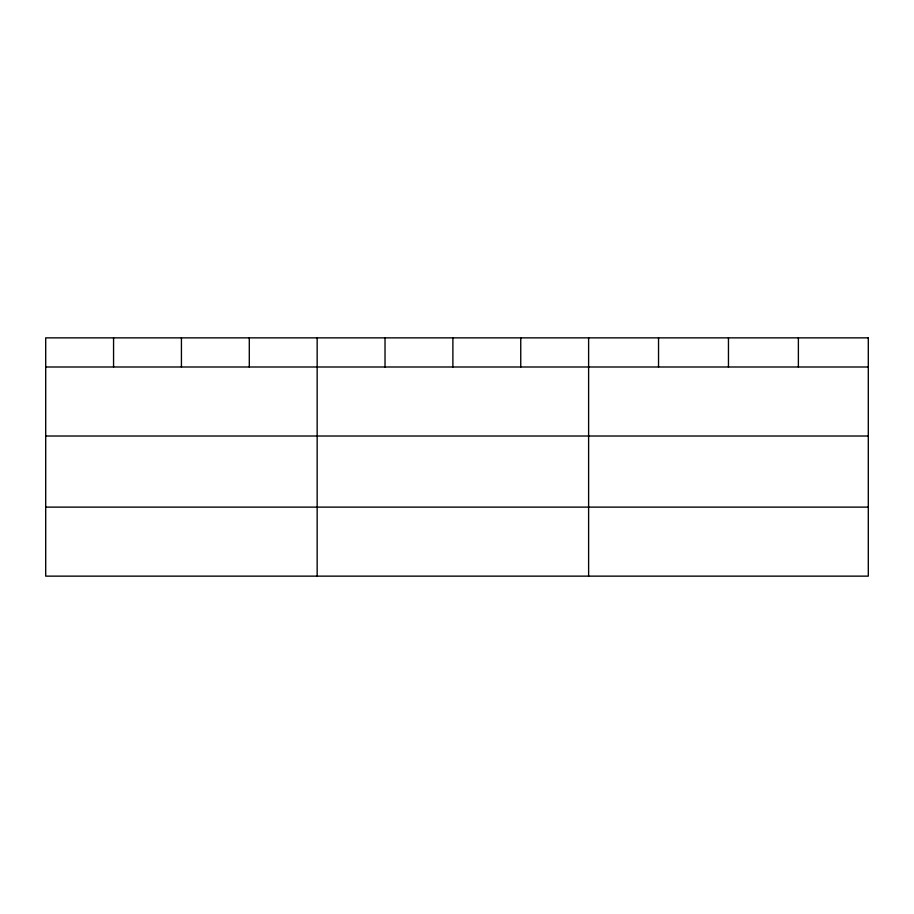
<?xml version="1.0" encoding="UTF-8"?>
<svg xmlns="http://www.w3.org/2000/svg" width="914" height="914" viewBox="0 0 914 914"><rect width="100%" height="100%" fill="white"/><g stroke="black" fill="none" stroke-linecap="round" stroke-linejoin="round"><path stroke-width="1.37" d="M45.7 366.994L868.3 366.994M45.7 436.012L868.3 436.012M45.7 507.121L868.3 507.121M798.379 337.86L798.379 366.994M728.458 337.86L728.458 366.994M658.537 337.86L658.537 366.994M588.616 337.86L588.616 576.14M520.752 337.86L520.752 366.994M452.887 337.86L452.887 366.994M385.023 337.86L385.023 366.994M317.158 337.86L317.158 576.14M249.293 337.86L249.293 366.994M181.429 337.86L181.429 366.994M113.565 337.86L113.565 366.994M868.3 337.86L45.7 337.86L45.7 576.14L868.3 576.14L868.3 337.86"/></g></svg>
